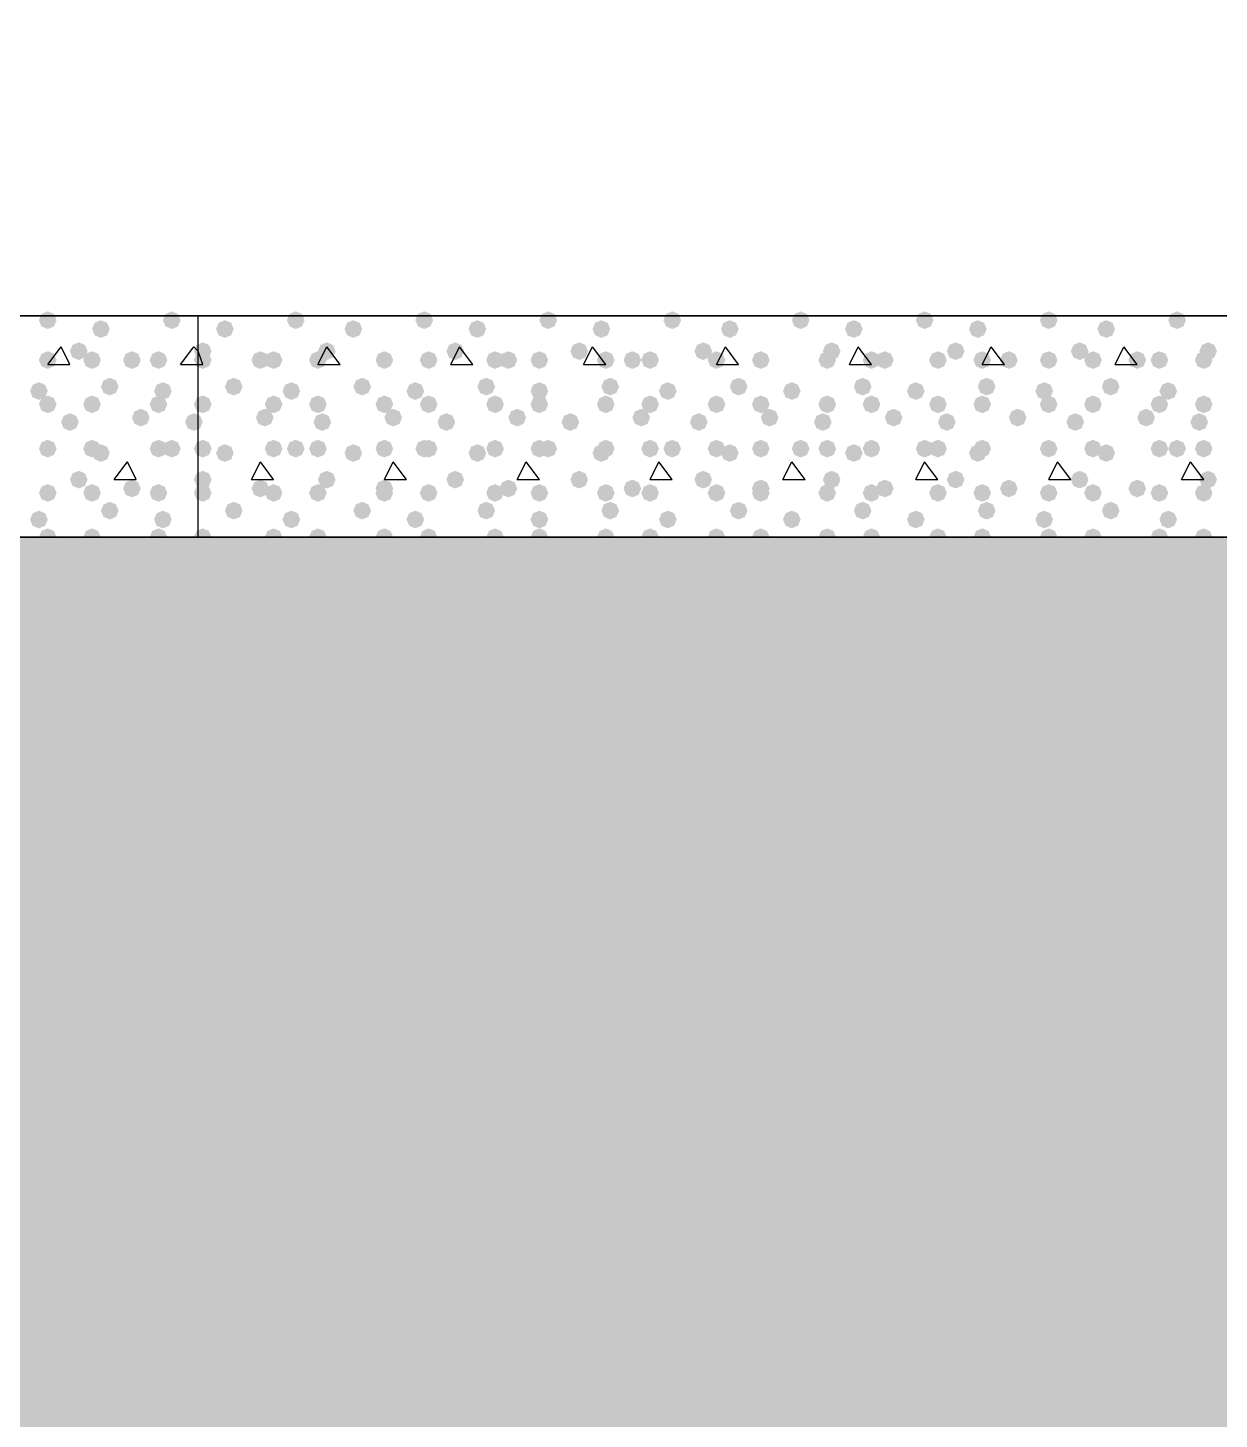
# Model space of a CAD drawing. Header units: millimetres. Extents: x 0 to 420, y 0 to 297.
# Drawn here: x 131.72 to 143.11, y 118.49 to 131.78 of the extents above; entities that cross this region are included whole.
import ezdxf

# ---------------------------------------------------------------- set-up
doc = ezdxf.new("R2010")
doc.units = ezdxf.units.MM
doc.layers.get('0').update_dxf_attribs({"linetype": 'CONTINUOUS'})

msp = doc.modelspace()

# ---------------------------------------------------------------- hatches: boundary and pattern name
at = {"true_color": 0x000007}
for points in [[(131.995333, 128.989667), (131.970463, 128.929871), (131.910667, 128.905), (131.850871, 128.929871), (131.826, 128.989667), (131.850871, 129.049462), (131.910667, 129.074333), (131.970462, 129.049463)], [(132.503333, 128.905), (132.478463, 128.845204), (132.418667, 128.820333), (132.358871, 128.845204), (132.334, 128.905), (132.358871, 128.964796), (132.418667, 128.989667), (132.478462, 128.964796)], [(133.180667, 128.989667), (133.155796, 128.929871), (133.096, 128.905), (133.036204, 128.929871), (133.011333, 128.989667), (133.036204, 129.049462), (133.096, 129.074333), (133.155796, 129.049463)], [(132.291667, 128.693333), (132.266796, 128.633537), (132.207, 128.608667), (132.147204, 128.633537), (132.122333, 128.693333), (132.147204, 128.753129), (132.207, 128.778), (132.266796, 128.753129)], [(131.995333, 128.608667), (131.970463, 128.548871), (131.910667, 128.524), (131.850871, 128.548871), (131.826, 128.608667), (131.850871, 128.668462), (131.910667, 128.693333), (131.970462, 128.668463)], [(132.418667, 128.608667), (132.393796, 128.548871), (132.334, 128.524), (132.274204, 128.548871), (132.249333, 128.608667), (132.274204, 128.668462), (132.334, 128.693333), (132.393796, 128.668463)], [(132.799667, 128.608667), (132.774796, 128.548871), (132.715, 128.524), (132.655204, 128.548871), (132.630333, 128.608667), (132.655204, 128.668462), (132.715, 128.693333), (132.774796, 128.668463)], [(133.053667, 128.608667), (133.028796, 128.548871), (132.969, 128.524), (132.909204, 128.548871), (132.884333, 128.608667), (132.909204, 128.668462), (132.969, 128.693333), (133.028796, 128.668463)], [(131.910667, 128.312333), (131.885796, 128.252537), (131.826, 128.227667), (131.766204, 128.252537), (131.741333, 128.312333), (131.766204, 128.372129), (131.826, 128.397), (131.885796, 128.372129)], [(132.588, 128.354667), (132.563129, 128.294871), (132.503333, 128.27), (132.443537, 128.294871), (132.418667, 128.354667), (132.443537, 128.414462), (132.503333, 128.439333), (132.563129, 128.414463)], [(133.096, 128.312333), (133.071129, 128.252537), (133.011333, 128.227667), (132.951538, 128.252537), (132.926667, 128.312333), (132.951537, 128.372129), (133.011333, 128.397), (133.071129, 128.372129)], [(131.995333, 128.185333), (131.970463, 128.125538), (131.910667, 128.100667), (131.850871, 128.125538), (131.826, 128.185333), (131.850871, 128.245129), (131.910667, 128.27), (131.970462, 128.245129)], [(132.418667, 128.185333), (132.393796, 128.125538), (132.334, 128.100667), (132.274204, 128.125538), (132.249333, 128.185333), (132.274204, 128.245129), (132.334, 128.27), (132.393796, 128.245129)], [(133.053667, 128.185333), (133.028796, 128.125538), (132.969, 128.100667), (132.909204, 128.125538), (132.884333, 128.185333), (132.909204, 128.245129), (132.969, 128.27), (133.028796, 128.245129)], [(132.207, 128.016), (132.182129, 127.956204), (132.122333, 127.931333), (132.062538, 127.956204), (132.037667, 128.016), (132.062537, 128.075796), (132.122333, 128.100667), (132.182129, 128.075796)], [(132.884333, 128.058333), (132.859463, 127.998538), (132.799667, 127.973667), (132.739871, 127.998538), (132.715, 128.058333), (132.739871, 128.118129), (132.799667, 128.143), (132.859462, 128.118129)], [(133.392333, 128.016), (133.367462, 127.956204), (133.307667, 127.931333), (133.247871, 127.956204), (133.223, 128.016), (133.247871, 128.075796), (133.307667, 128.100667), (133.367462, 128.075796)], [(131.995333, 127.762), (131.970463, 127.702204), (131.910667, 127.677333), (131.850871, 127.702204), (131.826, 127.762), (131.850871, 127.821796), (131.910667, 127.846667), (131.970462, 127.821796)], [(131.995333, 127.762), (131.970463, 127.702204), (131.910667, 127.677333), (131.850871, 127.702204), (131.826, 127.762), (131.850871, 127.821796), (131.910667, 127.846667), (131.970462, 127.821796)], [(132.418667, 127.762), (132.393796, 127.702204), (132.334, 127.677333), (132.274204, 127.702204), (132.249333, 127.762), (132.274204, 127.821796), (132.334, 127.846667), (132.393796, 127.821796)], [(132.503333, 127.719667), (132.478463, 127.659871), (132.418667, 127.635), (132.358871, 127.659871), (132.334, 127.719667), (132.358871, 127.779462), (132.418667, 127.804333), (132.478462, 127.779463)], [(133.053667, 127.762), (133.028796, 127.702204), (132.969, 127.677333), (132.909204, 127.702204), (132.884333, 127.762), (132.909204, 127.821796), (132.969, 127.846667), (133.028796, 127.821796)], [(133.180667, 127.762), (133.155796, 127.702204), (133.096, 127.677333), (133.036204, 127.702204), (133.011333, 127.762), (133.036204, 127.821796), (133.096, 127.846667), (133.155796, 127.821796)], [(132.291667, 127.465667), (132.266796, 127.405871), (132.207, 127.381), (132.147204, 127.405871), (132.122333, 127.465667), (132.147204, 127.525462), (132.207, 127.550333), (132.266796, 127.525463)], [(131.995333, 127.338667), (131.970463, 127.278871), (131.910667, 127.254), (131.850871, 127.278871), (131.826, 127.338667), (131.850871, 127.398462), (131.910667, 127.423333), (131.970462, 127.398463)], [(132.418667, 127.338667), (132.393796, 127.278871), (132.334, 127.254), (132.274204, 127.278871), (132.249333, 127.338667), (132.274204, 127.398462), (132.334, 127.423333), (132.393796, 127.398463)], [(132.799667, 127.381), (132.774796, 127.321204), (132.715, 127.296333), (132.655204, 127.321204), (132.630333, 127.381), (132.655204, 127.440796), (132.715, 127.465667), (132.774796, 127.440796)], [(133.053667, 127.338667), (133.028796, 127.278871), (132.969, 127.254), (132.909204, 127.278871), (132.884333, 127.338667), (132.909204, 127.398462), (132.969, 127.423333), (133.028796, 127.398463)], [(132.588, 127.169333), (132.563129, 127.109537), (132.503333, 127.084667), (132.443537, 127.109537), (132.418667, 127.169333), (132.443537, 127.229129), (132.503333, 127.254), (132.563129, 127.229129)], [(131.910667, 127.084667), (131.885796, 127.024871), (131.826, 127), (131.766204, 127.024871), (131.741333, 127.084667), (131.766204, 127.144462), (131.826, 127.169333), (131.885796, 127.144463)], [(133.096, 127.084667), (133.071129, 127.024871), (133.011333, 127), (132.951538, 127.024871), (132.926667, 127.084667), (132.951537, 127.144462), (133.011333, 127.169333), (133.071129, 127.144463)], [(131.995333, 126.915333), (131.970463, 126.855538), (131.910667, 126.830667), (131.850871, 126.855538), (131.826, 126.915333), (131.850871, 126.975129), (131.910667, 127), (131.970462, 126.975129)], [(132.418667, 126.915333), (132.393796, 126.855538), (132.334, 126.830667), (132.274204, 126.855538), (132.249333, 126.915333), (132.274204, 126.975129), (132.334, 127), (132.393796, 126.975129)], [(133.053667, 126.915333), (133.028796, 126.855538), (132.969, 126.830667), (132.909204, 126.855538), (132.884333, 126.915333), (132.909204, 126.975129), (132.969, 127), (133.028796, 126.975129)]]:
    msp.add_hatch(color=0, dxfattribs=at).paths.add_polyline_path(points, flags=0)
at = {"true_color": 0x000008}
for points in [[(133.688667, 128.905), (133.663796, 128.845204), (133.604, 128.820333), (133.544204, 128.845204), (133.519333, 128.905), (133.544204, 128.964796), (133.604, 128.989667), (133.663796, 128.964796)], [(134.366, 128.989667), (134.341129, 128.929871), (134.281333, 128.905), (134.221538, 128.929871), (134.196667, 128.989667), (134.221537, 129.049462), (134.281333, 129.074333), (134.341129, 129.049463)], [(134.916333, 128.905), (134.891462, 128.845204), (134.831667, 128.820333), (134.771871, 128.845204), (134.747, 128.905), (134.771871, 128.964796), (134.831667, 128.989667), (134.891462, 128.964796)], [(135.593667, 128.989667), (135.568796, 128.929871), (135.509, 128.905), (135.449204, 128.929871), (135.424333, 128.989667), (135.449204, 129.049462), (135.509, 129.074333), (135.568796, 129.049463)], [(136.101667, 128.905), (136.076796, 128.845204), (136.017, 128.820333), (135.957204, 128.845204), (135.932333, 128.905), (135.957204, 128.964796), (136.017, 128.989667), (136.076796, 128.964796)], [(136.779, 128.989667), (136.754129, 128.929871), (136.694333, 128.905), (136.634537, 128.929871), (136.609667, 128.989667), (136.634537, 129.049462), (136.694333, 129.074333), (136.754129, 129.049463)], [(137.287, 128.905), (137.262129, 128.845204), (137.202333, 128.820333), (137.142538, 128.845204), (137.117667, 128.905), (137.142537, 128.964796), (137.202333, 128.989667), (137.262129, 128.964796)], [(137.964333, 128.989667), (137.939463, 128.929871), (137.879667, 128.905), (137.819871, 128.929871), (137.795, 128.989667), (137.819871, 129.049462), (137.879667, 129.074333), (137.939462, 129.049463)], [(138.514667, 128.905), (138.489796, 128.845204), (138.43, 128.820333), (138.370204, 128.845204), (138.345333, 128.905), (138.370204, 128.964796), (138.43, 128.989667), (138.489796, 128.964796)], [(139.192, 128.989667), (139.167129, 128.929871), (139.107333, 128.905), (139.047538, 128.929871), (139.022667, 128.989667), (139.047537, 129.049462), (139.107333, 129.074333), (139.167129, 129.049463)], [(139.7, 128.905), (139.675129, 128.845204), (139.615333, 128.820333), (139.555538, 128.845204), (139.530667, 128.905), (139.555537, 128.964796), (139.615333, 128.989667), (139.675129, 128.964796)], [(140.377333, 128.989667), (140.352463, 128.929871), (140.292667, 128.905), (140.232871, 128.929871), (140.208, 128.989667), (140.232871, 129.049462), (140.292667, 129.074333), (140.352462, 129.049463)], [(140.885333, 128.905), (140.860463, 128.845204), (140.800667, 128.820333), (140.740871, 128.845204), (140.716, 128.905), (140.740871, 128.964796), (140.800667, 128.989667), (140.860462, 128.964796)], [(141.562667, 128.989667), (141.537796, 128.929871), (141.478, 128.905), (141.418204, 128.929871), (141.393333, 128.989667), (141.418204, 129.049462), (141.478, 129.074333), (141.537796, 129.049463)], [(142.113, 128.905), (142.088129, 128.845204), (142.028333, 128.820333), (141.968538, 128.845204), (141.943667, 128.905), (141.968537, 128.964796), (142.028333, 128.989667), (142.088129, 128.964796)], [(142.790333, 128.989667), (142.765463, 128.929871), (142.705667, 128.905), (142.645871, 128.929871), (142.621, 128.989667), (142.645871, 129.049462), (142.705667, 129.074333), (142.765462, 129.049463)], [(133.477, 128.693333), (133.452129, 128.633537), (133.392333, 128.608667), (133.332538, 128.633537), (133.307667, 128.693333), (133.332537, 128.753129), (133.392333, 128.778), (133.452129, 128.753129)], [(134.662333, 128.693333), (134.637463, 128.633537), (134.577667, 128.608667), (134.517871, 128.633537), (134.493, 128.693333), (134.517871, 128.753129), (134.577667, 128.778), (134.637462, 128.753129)], [(135.89, 128.693333), (135.865129, 128.633537), (135.805333, 128.608667), (135.745538, 128.633537), (135.720667, 128.693333), (135.745537, 128.753129), (135.805333, 128.778), (135.865129, 128.753129)], [(137.075333, 128.693333), (137.050463, 128.633537), (136.990667, 128.608667), (136.930871, 128.633537), (136.906, 128.693333), (136.930871, 128.753129), (136.990667, 128.778), (137.050462, 128.753129)], [(138.260667, 128.693333), (138.235796, 128.633537), (138.176, 128.608667), (138.116204, 128.633537), (138.091333, 128.693333), (138.116204, 128.753129), (138.176, 128.778), (138.235796, 128.753129)], [(139.488333, 128.693333), (139.463463, 128.633537), (139.403667, 128.608667), (139.343871, 128.633537), (139.319, 128.693333), (139.343871, 128.753129), (139.403667, 128.778), (139.463462, 128.753129)], [(140.673667, 128.693333), (140.648796, 128.633537), (140.589, 128.608667), (140.529204, 128.633537), (140.504333, 128.693333), (140.529204, 128.753129), (140.589, 128.778), (140.648796, 128.753129)], [(141.859, 128.693333), (141.834129, 128.633537), (141.774333, 128.608667), (141.714538, 128.633537), (141.689667, 128.693333), (141.714537, 128.753129), (141.774333, 128.778), (141.834129, 128.753129)], [(143.086667, 128.693333), (143.061796, 128.633537), (143.002, 128.608667), (142.942204, 128.633537), (142.917333, 128.693333), (142.942204, 128.753129), (143.002, 128.778), (143.061796, 128.753129)], [(133.477, 128.608667), (133.452129, 128.548871), (133.392333, 128.524), (133.332538, 128.548871), (133.307667, 128.608667), (133.332537, 128.668462), (133.392333, 128.693333), (133.452129, 128.668463)], [(134.027333, 128.608667), (134.002463, 128.548871), (133.942667, 128.524), (133.882871, 128.548871), (133.858, 128.608667), (133.882871, 128.668462), (133.942667, 128.693333), (134.002462, 128.668463)], [(134.154333, 128.608667), (134.129463, 128.548871), (134.069667, 128.524), (134.009871, 128.548871), (133.985, 128.608667), (134.009871, 128.668462), (134.069667, 128.693333), (134.129462, 128.668463)], [(134.577667, 128.608667), (134.552796, 128.548871), (134.493, 128.524), (134.433204, 128.548871), (134.408333, 128.608667), (134.433204, 128.668462), (134.493, 128.693333), (134.552796, 128.668463)], [(135.212667, 128.608667), (135.187796, 128.548871), (135.128, 128.524), (135.068204, 128.548871), (135.043333, 128.608667), (135.068204, 128.668462), (135.128, 128.693333), (135.187796, 128.668463)], [(135.212667, 128.608667), (135.187796, 128.548871), (135.128, 128.524), (135.068204, 128.548871), (135.043333, 128.608667), (135.068204, 128.668462), (135.128, 128.693333), (135.187796, 128.668463)], [(135.636, 128.608667), (135.611129, 128.548871), (135.551333, 128.524), (135.491537, 128.548871), (135.466667, 128.608667), (135.491537, 128.668462), (135.551333, 128.693333), (135.611129, 128.668463)], [(136.271, 128.608667), (136.246129, 128.548871), (136.186333, 128.524), (136.126538, 128.548871), (136.101667, 128.608667), (136.126537, 128.668462), (136.186333, 128.693333), (136.246129, 128.668463)], [(136.398, 128.608667), (136.373129, 128.548871), (136.313333, 128.524), (136.253537, 128.548871), (136.228667, 128.608667), (136.253537, 128.668462), (136.313333, 128.693333), (136.373129, 128.668463)], [(136.694333, 128.608667), (136.669463, 128.548871), (136.609667, 128.524), (136.549871, 128.548871), (136.525, 128.608667), (136.549871, 128.668462), (136.609667, 128.693333), (136.669462, 128.668463)], [(137.329333, 128.608667), (137.304463, 128.548871), (137.244667, 128.524), (137.184871, 128.548871), (137.16, 128.608667), (137.184871, 128.668462), (137.244667, 128.693333), (137.304462, 128.668463)], [(137.583333, 128.608667), (137.558463, 128.548871), (137.498667, 128.524), (137.438871, 128.548871), (137.414, 128.608667), (137.438871, 128.668462), (137.498667, 128.693333), (137.558462, 128.668463)], [(137.752667, 128.608667), (137.727796, 128.548871), (137.668, 128.524), (137.608204, 128.548871), (137.583333, 128.608667), (137.608204, 128.668462), (137.668, 128.693333), (137.727796, 128.668463)], [(138.387667, 128.608667), (138.362796, 128.548871), (138.303, 128.524), (138.243204, 128.548871), (138.218333, 128.608667), (138.243204, 128.668462), (138.303, 128.693333), (138.362796, 128.668463)], [(138.811, 128.608667), (138.786129, 128.548871), (138.726333, 128.524), (138.666538, 128.548871), (138.641667, 128.608667), (138.666537, 128.668462), (138.726333, 128.693333), (138.786129, 128.668463)], [(138.811, 128.608667), (138.786129, 128.548871), (138.726333, 128.524), (138.666538, 128.548871), (138.641667, 128.608667), (138.666537, 128.668462), (138.726333, 128.693333), (138.786129, 128.668463)], [(139.446, 128.608667), (139.421129, 128.548871), (139.361333, 128.524), (139.301537, 128.548871), (139.276667, 128.608667), (139.301537, 128.668462), (139.361333, 128.693333), (139.421129, 128.668463)], [(139.869333, 128.608667), (139.844463, 128.548871), (139.784667, 128.524), (139.724871, 128.548871), (139.7, 128.608667), (139.724871, 128.668462), (139.784667, 128.693333), (139.844462, 128.668463)], [(139.996333, 128.608667), (139.971463, 128.548871), (139.911667, 128.524), (139.851871, 128.548871), (139.827, 128.608667), (139.851871, 128.668462), (139.911667, 128.693333), (139.971462, 128.668463)], [(140.504333, 128.608667), (140.479463, 128.548871), (140.419667, 128.524), (140.359871, 128.548871), (140.335, 128.608667), (140.359871, 128.668462), (140.419667, 128.693333), (140.479462, 128.668463)], [(140.927667, 128.608667), (140.902796, 128.548871), (140.843, 128.524), (140.783204, 128.548871), (140.758333, 128.608667), (140.783204, 128.668462), (140.843, 128.693333), (140.902796, 128.668463)], [(141.181667, 128.608667), (141.156796, 128.548871), (141.097, 128.524), (141.037204, 128.548871), (141.012333, 128.608667), (141.037204, 128.668462), (141.097, 128.693333), (141.156796, 128.668463)], [(141.562667, 128.608667), (141.537796, 128.548871), (141.478, 128.524), (141.418204, 128.548871), (141.393333, 128.608667), (141.418204, 128.668462), (141.478, 128.693333), (141.537796, 128.668463)], [(141.986, 128.608667), (141.961129, 128.548871), (141.901333, 128.524), (141.841538, 128.548871), (141.816667, 128.608667), (141.841537, 128.668462), (141.901333, 128.693333), (141.961129, 128.668463)], [(142.409333, 128.608667), (142.384463, 128.548871), (142.324667, 128.524), (142.264871, 128.548871), (142.24, 128.608667), (142.264871, 128.668462), (142.324667, 128.693333), (142.384462, 128.668463)], [(142.621, 128.608667), (142.596129, 128.548871), (142.536333, 128.524), (142.476538, 128.548871), (142.451667, 128.608667), (142.476537, 128.668462), (142.536333, 128.693333), (142.596129, 128.668463)], [(143.044333, 128.608667), (143.019463, 128.548871), (142.959667, 128.524), (142.899871, 128.548871), (142.875, 128.608667), (142.899871, 128.668462), (142.959667, 128.693333), (143.019462, 128.668463)], [(133.773333, 128.354667), (133.748463, 128.294871), (133.688667, 128.27), (133.628871, 128.294871), (133.604, 128.354667), (133.628871, 128.414462), (133.688667, 128.439333), (133.748462, 128.414463)], [(134.323667, 128.312333), (134.298796, 128.252537), (134.239, 128.227667), (134.179204, 128.252537), (134.154333, 128.312333), (134.179204, 128.372129), (134.239, 128.397), (134.298796, 128.372129)], [(135.001, 128.354667), (134.976129, 128.294871), (134.916333, 128.27), (134.856538, 128.294871), (134.831667, 128.354667), (134.856537, 128.414462), (134.916333, 128.439333), (134.976129, 128.414463)], [(135.509, 128.312333), (135.484129, 128.252537), (135.424333, 128.227667), (135.364537, 128.252537), (135.339667, 128.312333), (135.364537, 128.372129), (135.424333, 128.397), (135.484129, 128.372129)], [(136.186333, 128.354667), (136.161463, 128.294871), (136.101667, 128.27), (136.041871, 128.294871), (136.017, 128.354667), (136.041871, 128.414462), (136.101667, 128.439333), (136.161462, 128.414463)], [(136.694333, 128.312333), (136.669463, 128.252537), (136.609667, 128.227667), (136.549871, 128.252537), (136.525, 128.312333), (136.549871, 128.372129), (136.609667, 128.397), (136.669462, 128.372129)], [(137.371667, 128.354667), (137.346796, 128.294871), (137.287, 128.27), (137.227204, 128.294871), (137.202333, 128.354667), (137.227204, 128.414462), (137.287, 128.439333), (137.346796, 128.414463)], [(137.922, 128.312333), (137.897129, 128.252537), (137.837333, 128.227667), (137.777538, 128.252537), (137.752667, 128.312333), (137.777537, 128.372129), (137.837333, 128.397), (137.897129, 128.372129)], [(138.599333, 128.354667), (138.574463, 128.294871), (138.514667, 128.27), (138.454871, 128.294871), (138.43, 128.354667), (138.454871, 128.414462), (138.514667, 128.439333), (138.574462, 128.414463)], [(139.107333, 128.312333), (139.082462, 128.252537), (139.022667, 128.227667), (138.962871, 128.252537), (138.938, 128.312333), (138.962871, 128.372129), (139.022667, 128.397), (139.082462, 128.372129)], [(139.784667, 128.354667), (139.759796, 128.294871), (139.7, 128.27), (139.640204, 128.294871), (139.615333, 128.354667), (139.640204, 128.414462), (139.7, 128.439333), (139.759796, 128.414463)], [(140.292667, 128.312333), (140.267796, 128.252537), (140.208, 128.227667), (140.148204, 128.252537), (140.123333, 128.312333), (140.148204, 128.372129), (140.208, 128.397), (140.267796, 128.372129)], [(140.97, 128.354667), (140.945129, 128.294871), (140.885333, 128.27), (140.825538, 128.294871), (140.800667, 128.354667), (140.825537, 128.414462), (140.885333, 128.439333), (140.945129, 128.414463)], [(141.520333, 128.312333), (141.495463, 128.252537), (141.435667, 128.227667), (141.375871, 128.252537), (141.351, 128.312333), (141.375871, 128.372129), (141.435667, 128.397), (141.495462, 128.372129)], [(142.155333, 128.354667), (142.130463, 128.294871), (142.070667, 128.27), (142.010871, 128.294871), (141.986, 128.354667), (142.010871, 128.414462), (142.070667, 128.439333), (142.130462, 128.414463)], [(142.705667, 128.312333), (142.680796, 128.252537), (142.621, 128.227667), (142.561204, 128.252537), (142.536333, 128.312333), (142.561204, 128.372129), (142.621, 128.397), (142.680796, 128.372129)], [(133.477, 128.185333), (133.452129, 128.125538), (133.392333, 128.100667), (133.332538, 128.125538), (133.307667, 128.185333), (133.332537, 128.245129), (133.392333, 128.27), (133.452129, 128.245129)], [(134.154333, 128.185333), (134.129463, 128.125538), (134.069667, 128.100667), (134.009871, 128.125538), (133.985, 128.185333), (134.009871, 128.245129), (134.069667, 128.27), (134.129462, 128.245129)], [(134.577667, 128.185333), (134.552796, 128.125538), (134.493, 128.100667), (134.433204, 128.125538), (134.408333, 128.185333), (134.433204, 128.245129), (134.493, 128.27), (134.552796, 128.245129)], [(135.212667, 128.185333), (135.187796, 128.125538), (135.128, 128.100667), (135.068204, 128.125538), (135.043333, 128.185333), (135.068204, 128.245129), (135.128, 128.27), (135.187796, 128.245129)], [(135.636, 128.185333), (135.611129, 128.125538), (135.551333, 128.100667), (135.491537, 128.125538), (135.466667, 128.185333), (135.491537, 128.245129), (135.551333, 128.27), (135.611129, 128.245129)], [(136.271, 128.185333), (136.246129, 128.125538), (136.186333, 128.100667), (136.126538, 128.125538), (136.101667, 128.185333), (136.126537, 128.245129), (136.186333, 128.27), (136.246129, 128.245129)], [(136.694333, 128.185333), (136.669463, 128.125538), (136.609667, 128.100667), (136.549871, 128.125538), (136.525, 128.185333), (136.549871, 128.245129), (136.609667, 128.27), (136.669462, 128.245129)], [(137.329333, 128.185333), (137.304463, 128.125538), (137.244667, 128.100667), (137.184871, 128.125538), (137.16, 128.185333), (137.184871, 128.245129), (137.244667, 128.27), (137.304462, 128.245129)], [(137.752667, 128.185333), (137.727796, 128.125538), (137.668, 128.100667), (137.608204, 128.125538), (137.583333, 128.185333), (137.608204, 128.245129), (137.668, 128.27), (137.727796, 128.245129)], [(138.387667, 128.185333), (138.362796, 128.125538), (138.303, 128.100667), (138.243204, 128.125538), (138.218333, 128.185333), (138.243204, 128.245129), (138.303, 128.27), (138.362796, 128.245129)], [(138.811, 128.185333), (138.786129, 128.125538), (138.726333, 128.100667), (138.666538, 128.125538), (138.641667, 128.185333), (138.666537, 128.245129), (138.726333, 128.27), (138.786129, 128.245129)], [(139.446, 128.185333), (139.421129, 128.125538), (139.361333, 128.100667), (139.301537, 128.125538), (139.276667, 128.185333), (139.301537, 128.245129), (139.361333, 128.27), (139.421129, 128.245129)], [(139.869333, 128.185333), (139.844463, 128.125538), (139.784667, 128.100667), (139.724871, 128.125538), (139.7, 128.185333), (139.724871, 128.245129), (139.784667, 128.27), (139.844462, 128.245129)], [(140.504333, 128.185333), (140.479463, 128.125538), (140.419667, 128.100667), (140.359871, 128.125538), (140.335, 128.185333), (140.359871, 128.245129), (140.419667, 128.27), (140.479462, 128.245129)], [(140.927667, 128.185333), (140.902796, 128.125538), (140.843, 128.100667), (140.783204, 128.125538), (140.758333, 128.185333), (140.783204, 128.245129), (140.843, 128.27), (140.902796, 128.245129)], [(141.562667, 128.185333), (141.537796, 128.125538), (141.478, 128.100667), (141.418204, 128.125538), (141.393333, 128.185333), (141.418204, 128.245129), (141.478, 128.27), (141.537796, 128.245129)], [(141.986, 128.185333), (141.961129, 128.125538), (141.901333, 128.100667), (141.841538, 128.125538), (141.816667, 128.185333), (141.841537, 128.245129), (141.901333, 128.27), (141.961129, 128.245129)], [(142.621, 128.185333), (142.596129, 128.125538), (142.536333, 128.100667), (142.476538, 128.125538), (142.451667, 128.185333), (142.476537, 128.245129), (142.536333, 128.27), (142.596129, 128.245129)], [(143.044333, 128.185333), (143.019463, 128.125538), (142.959667, 128.100667), (142.899871, 128.125538), (142.875, 128.185333), (142.899871, 128.245129), (142.959667, 128.27), (143.019462, 128.245129)], [(134.069667, 128.058333), (134.044796, 127.998538), (133.985, 127.973667), (133.925204, 127.998538), (133.900333, 128.058333), (133.925204, 128.118129), (133.985, 128.143), (134.044796, 128.118129)], [(134.62, 128.016), (134.595129, 127.956204), (134.535333, 127.931333), (134.475538, 127.956204), (134.450667, 128.016), (134.475537, 128.075796), (134.535333, 128.100667), (134.595129, 128.075796)], [(135.297333, 128.058333), (135.272463, 127.998538), (135.212667, 127.973667), (135.152871, 127.998538), (135.128, 128.058333), (135.152871, 128.118129), (135.212667, 128.143), (135.272462, 128.118129)], [(135.805333, 128.016), (135.780463, 127.956204), (135.720667, 127.931333), (135.660871, 127.956204), (135.636, 128.016), (135.660871, 128.075796), (135.720667, 128.100667), (135.780462, 128.075796)], [(136.482667, 128.058333), (136.457796, 127.998538), (136.398, 127.973667), (136.338204, 127.998538), (136.313333, 128.058333), (136.338204, 128.118129), (136.398, 128.143), (136.457796, 128.118129)], [(136.990667, 128.016), (136.965796, 127.956204), (136.906, 127.931333), (136.846204, 127.956204), (136.821333, 128.016), (136.846204, 128.075796), (136.906, 128.100667), (136.965796, 128.075796)], [(137.668, 128.058333), (137.643129, 127.998538), (137.583333, 127.973667), (137.523537, 127.998538), (137.498667, 128.058333), (137.523537, 128.118129), (137.583333, 128.143), (137.643129, 128.118129)], [(138.218333, 128.016), (138.193463, 127.956204), (138.133667, 127.931333), (138.073871, 127.956204), (138.049, 128.016), (138.073871, 128.075796), (138.133667, 128.100667), (138.193462, 128.075796)], [(138.895667, 128.058333), (138.870796, 127.998538), (138.811, 127.973667), (138.751204, 127.998538), (138.726333, 128.058333), (138.751204, 128.118129), (138.811, 128.143), (138.870796, 128.118129)], [(139.403667, 128.016), (139.378796, 127.956204), (139.319, 127.931333), (139.259204, 127.956204), (139.234333, 128.016), (139.259204, 128.075796), (139.319, 128.100667), (139.378796, 128.075796)], [(140.081, 128.058333), (140.056129, 127.998538), (139.996333, 127.973667), (139.936538, 127.998538), (139.911667, 128.058333), (139.936537, 128.118129), (139.996333, 128.143), (140.056129, 128.118129)], [(140.589, 128.016), (140.564129, 127.956204), (140.504333, 127.931333), (140.444538, 127.956204), (140.419667, 128.016), (140.444537, 128.075796), (140.504333, 128.100667), (140.564129, 128.075796)], [(141.266333, 128.058333), (141.241463, 127.998538), (141.181667, 127.973667), (141.121871, 127.998538), (141.097, 128.058333), (141.121871, 128.118129), (141.181667, 128.143), (141.241462, 128.118129)], [(141.816667, 128.016), (141.791796, 127.956204), (141.732, 127.931333), (141.672204, 127.956204), (141.647333, 128.016), (141.672204, 128.075796), (141.732, 128.100667), (141.791796, 128.075796)], [(142.494, 128.058333), (142.469129, 127.998538), (142.409333, 127.973667), (142.349538, 127.998538), (142.324667, 128.058333), (142.349537, 128.118129), (142.409333, 128.143), (142.469129, 128.118129)], [(143.002, 128.016), (142.977129, 127.956204), (142.917333, 127.931333), (142.857538, 127.956204), (142.832667, 128.016), (142.857537, 128.075796), (142.917333, 128.100667), (142.977129, 128.075796)], [(133.477, 127.762), (133.452129, 127.702204), (133.392333, 127.677333), (133.332538, 127.702204), (133.307667, 127.762), (133.332537, 127.821796), (133.392333, 127.846667), (133.452129, 127.821796)], [(133.688667, 127.719667), (133.663796, 127.659871), (133.604, 127.635), (133.544204, 127.659871), (133.519333, 127.719667), (133.544204, 127.779462), (133.604, 127.804333), (133.663796, 127.779463)], [(134.154333, 127.762), (134.129463, 127.702204), (134.069667, 127.677333), (134.009871, 127.702204), (133.985, 127.762), (134.009871, 127.821796), (134.069667, 127.846667), (134.129462, 127.821796)], [(134.366, 127.762), (134.341129, 127.702204), (134.281333, 127.677333), (134.221538, 127.702204), (134.196667, 127.762), (134.221537, 127.821796), (134.281333, 127.846667), (134.341129, 127.821796)], [(134.577667, 127.762), (134.552796, 127.702204), (134.493, 127.677333), (134.433204, 127.702204), (134.408333, 127.762), (134.433204, 127.821796), (134.493, 127.846667), (134.552796, 127.821796)], [(134.916333, 127.719667), (134.891462, 127.659871), (134.831667, 127.635), (134.771871, 127.659871), (134.747, 127.719667), (134.771871, 127.779462), (134.831667, 127.804333), (134.891462, 127.779463)], [(135.212667, 127.762), (135.187796, 127.702204), (135.128, 127.677333), (135.068204, 127.702204), (135.043333, 127.762), (135.068204, 127.821796), (135.128, 127.846667), (135.187796, 127.821796)], [(135.593667, 127.762), (135.568796, 127.702204), (135.509, 127.677333), (135.449204, 127.702204), (135.424333, 127.762), (135.449204, 127.821796), (135.509, 127.846667), (135.568796, 127.821796)], [(135.636, 127.762), (135.611129, 127.702204), (135.551333, 127.677333), (135.491537, 127.702204), (135.466667, 127.762), (135.491537, 127.821796), (135.551333, 127.846667), (135.611129, 127.821796)], [(136.101667, 127.719667), (136.076796, 127.659871), (136.017, 127.635), (135.957204, 127.659871), (135.932333, 127.719667), (135.957204, 127.779462), (136.017, 127.804333), (136.076796, 127.779463)], [(136.271, 127.762), (136.246129, 127.702204), (136.186333, 127.677333), (136.126538, 127.702204), (136.101667, 127.762), (136.126537, 127.821796), (136.186333, 127.846667), (136.246129, 127.821796)], [(136.694333, 127.762), (136.669463, 127.702204), (136.609667, 127.677333), (136.549871, 127.702204), (136.525, 127.762), (136.549871, 127.821796), (136.609667, 127.846667), (136.669462, 127.821796)], [(136.779, 127.762), (136.754129, 127.702204), (136.694333, 127.677333), (136.634537, 127.702204), (136.609667, 127.762), (136.634537, 127.821796), (136.694333, 127.846667), (136.754129, 127.821796)], [(137.287, 127.719667), (137.262129, 127.659871), (137.202333, 127.635), (137.142538, 127.659871), (137.117667, 127.719667), (137.142537, 127.779462), (137.202333, 127.804333), (137.262129, 127.779463)], [(137.329333, 127.762), (137.304463, 127.702204), (137.244667, 127.677333), (137.184871, 127.702204), (137.16, 127.762), (137.184871, 127.821796), (137.244667, 127.846667), (137.304462, 127.821796)], [(137.752667, 127.762), (137.727796, 127.702204), (137.668, 127.677333), (137.608204, 127.702204), (137.583333, 127.762), (137.608204, 127.821796), (137.668, 127.846667), (137.727796, 127.821796)], [(137.964333, 127.762), (137.939463, 127.702204), (137.879667, 127.677333), (137.819871, 127.702204), (137.795, 127.762), (137.819871, 127.821796), (137.879667, 127.846667), (137.939462, 127.821796)], [(138.387667, 127.762), (138.362796, 127.702204), (138.303, 127.677333), (138.243204, 127.702204), (138.218333, 127.762), (138.243204, 127.821796), (138.303, 127.846667), (138.362796, 127.821796)], [(138.514667, 127.719667), (138.489796, 127.659871), (138.43, 127.635), (138.370204, 127.659871), (138.345333, 127.719667), (138.370204, 127.779462), (138.43, 127.804333), (138.489796, 127.779463)], [(138.811, 127.762), (138.786129, 127.702204), (138.726333, 127.677333), (138.666538, 127.702204), (138.641667, 127.762), (138.666537, 127.821796), (138.726333, 127.846667), (138.786129, 127.821796)], [(139.192, 127.762), (139.167129, 127.702204), (139.107333, 127.677333), (139.047538, 127.702204), (139.022667, 127.762), (139.047537, 127.821796), (139.107333, 127.846667), (139.167129, 127.821796)], [(139.446, 127.762), (139.421129, 127.702204), (139.361333, 127.677333), (139.301537, 127.702204), (139.276667, 127.762), (139.301537, 127.821796), (139.361333, 127.846667), (139.421129, 127.821796)], [(139.7, 127.719667), (139.675129, 127.659871), (139.615333, 127.635), (139.555538, 127.659871), (139.530667, 127.719667), (139.555537, 127.779462), (139.615333, 127.804333), (139.675129, 127.779463)], [(139.869333, 127.762), (139.844463, 127.702204), (139.784667, 127.677333), (139.724871, 127.702204), (139.7, 127.762), (139.724871, 127.821796), (139.784667, 127.846667), (139.844462, 127.821796)], [(140.377333, 127.762), (140.352463, 127.702204), (140.292667, 127.677333), (140.232871, 127.702204), (140.208, 127.762), (140.232871, 127.821796), (140.292667, 127.846667), (140.352462, 127.821796)], [(140.504333, 127.762), (140.479463, 127.702204), (140.419667, 127.677333), (140.359871, 127.702204), (140.335, 127.762), (140.359871, 127.821796), (140.419667, 127.846667), (140.479462, 127.821796)], [(140.885333, 127.719667), (140.860463, 127.659871), (140.800667, 127.635), (140.740871, 127.659871), (140.716, 127.719667), (140.740871, 127.779462), (140.800667, 127.804333), (140.860462, 127.779463)], [(140.927667, 127.762), (140.902796, 127.702204), (140.843, 127.677333), (140.783204, 127.702204), (140.758333, 127.762), (140.783204, 127.821796), (140.843, 127.846667), (140.902796, 127.821796)], [(141.562667, 127.762), (141.537796, 127.702204), (141.478, 127.677333), (141.418204, 127.702204), (141.393333, 127.762), (141.418204, 127.821796), (141.478, 127.846667), (141.537796, 127.821796)], [(141.562667, 127.762), (141.537796, 127.702204), (141.478, 127.677333), (141.418204, 127.702204), (141.393333, 127.762), (141.418204, 127.821796), (141.478, 127.846667), (141.537796, 127.821796)], [(141.986, 127.762), (141.961129, 127.702204), (141.901333, 127.677333), (141.841538, 127.702204), (141.816667, 127.762), (141.841537, 127.821796), (141.901333, 127.846667), (141.961129, 127.821796)], [(142.113, 127.719667), (142.088129, 127.659871), (142.028333, 127.635), (141.968538, 127.659871), (141.943667, 127.719667), (141.968537, 127.779462), (142.028333, 127.804333), (142.088129, 127.779463)], [(142.621, 127.762), (142.596129, 127.702204), (142.536333, 127.677333), (142.476538, 127.702204), (142.451667, 127.762), (142.476537, 127.821796), (142.536333, 127.846667), (142.596129, 127.821796)], [(142.790333, 127.762), (142.765463, 127.702204), (142.705667, 127.677333), (142.645871, 127.702204), (142.621, 127.762), (142.645871, 127.821796), (142.705667, 127.846667), (142.765462, 127.821796)], [(143.044333, 127.762), (143.019463, 127.702204), (142.959667, 127.677333), (142.899871, 127.702204), (142.875, 127.762), (142.899871, 127.821796), (142.959667, 127.846667), (143.019462, 127.821796)], [(133.477, 127.465667), (133.452129, 127.405871), (133.392333, 127.381), (133.332538, 127.405871), (133.307667, 127.465667), (133.332537, 127.525462), (133.392333, 127.550333), (133.452129, 127.525463)], [(134.662333, 127.465667), (134.637463, 127.405871), (134.577667, 127.381), (134.517871, 127.405871), (134.493, 127.465667), (134.517871, 127.525462), (134.577667, 127.550333), (134.637462, 127.525463)], [(135.89, 127.465667), (135.865129, 127.405871), (135.805333, 127.381), (135.745538, 127.405871), (135.720667, 127.465667), (135.745537, 127.525462), (135.805333, 127.550333), (135.865129, 127.525463)], [(137.075333, 127.465667), (137.050463, 127.405871), (136.990667, 127.381), (136.930871, 127.405871), (136.906, 127.465667), (136.930871, 127.525462), (136.990667, 127.550333), (137.050462, 127.525463)], [(138.260667, 127.465667), (138.235796, 127.405871), (138.176, 127.381), (138.116204, 127.405871), (138.091333, 127.465667), (138.116204, 127.525462), (138.176, 127.550333), (138.235796, 127.525463)], [(139.488333, 127.465667), (139.463463, 127.405871), (139.403667, 127.381), (139.343871, 127.405871), (139.319, 127.465667), (139.343871, 127.525462), (139.403667, 127.550333), (139.463462, 127.525463)], [(140.673667, 127.465667), (140.648796, 127.405871), (140.589, 127.381), (140.529204, 127.405871), (140.504333, 127.465667), (140.529204, 127.525462), (140.589, 127.550333), (140.648796, 127.525463)], [(141.859, 127.465667), (141.834129, 127.405871), (141.774333, 127.381), (141.714538, 127.405871), (141.689667, 127.465667), (141.714537, 127.525462), (141.774333, 127.550333), (141.834129, 127.525463)], [(143.086667, 127.465667), (143.061796, 127.405871), (143.002, 127.381), (142.942204, 127.405871), (142.917333, 127.465667), (142.942204, 127.525462), (143.002, 127.550333), (143.061796, 127.525463)], [(133.477, 127.338667), (133.452129, 127.278871), (133.392333, 127.254), (133.332538, 127.278871), (133.307667, 127.338667), (133.332537, 127.398462), (133.392333, 127.423333), (133.452129, 127.398463)], [(134.027333, 127.381), (134.002463, 127.321204), (133.942667, 127.296333), (133.882871, 127.321204), (133.858, 127.381), (133.882871, 127.440796), (133.942667, 127.465667), (134.002462, 127.440796)], [(134.154333, 127.338667), (134.129463, 127.278871), (134.069667, 127.254), (134.009871, 127.278871), (133.985, 127.338667), (134.009871, 127.398462), (134.069667, 127.423333), (134.129462, 127.398463)], [(134.577667, 127.338667), (134.552796, 127.278871), (134.493, 127.254), (134.433204, 127.278871), (134.408333, 127.338667), (134.433204, 127.398462), (134.493, 127.423333), (134.552796, 127.398463)], [(135.212667, 127.381), (135.187796, 127.321204), (135.128, 127.296333), (135.068204, 127.321204), (135.043333, 127.381), (135.068204, 127.440796), (135.128, 127.465667), (135.187796, 127.440796)], [(135.212667, 127.338667), (135.187796, 127.278871), (135.128, 127.254), (135.068204, 127.278871), (135.043333, 127.338667), (135.068204, 127.398462), (135.128, 127.423333), (135.187796, 127.398463)], [(135.636, 127.338667), (135.611129, 127.278871), (135.551333, 127.254), (135.491537, 127.278871), (135.466667, 127.338667), (135.491537, 127.398462), (135.551333, 127.423333), (135.611129, 127.398463)], [(136.271, 127.338667), (136.246129, 127.278871), (136.186333, 127.254), (136.126538, 127.278871), (136.101667, 127.338667), (136.126537, 127.398462), (136.186333, 127.423333), (136.246129, 127.398463)], [(136.398, 127.381), (136.373129, 127.321204), (136.313333, 127.296333), (136.253537, 127.321204), (136.228667, 127.381), (136.253537, 127.440796), (136.313333, 127.465667), (136.373129, 127.440796)], [(136.694333, 127.338667), (136.669463, 127.278871), (136.609667, 127.254), (136.549871, 127.278871), (136.525, 127.338667), (136.549871, 127.398462), (136.609667, 127.423333), (136.669462, 127.398463)], [(137.329333, 127.338667), (137.304463, 127.278871), (137.244667, 127.254), (137.184871, 127.278871), (137.16, 127.338667), (137.184871, 127.398462), (137.244667, 127.423333), (137.304462, 127.398463)], [(137.583333, 127.381), (137.558463, 127.321204), (137.498667, 127.296333), (137.438871, 127.321204), (137.414, 127.381), (137.438871, 127.440796), (137.498667, 127.465667), (137.558462, 127.440796)], [(137.752667, 127.338667), (137.727796, 127.278871), (137.668, 127.254), (137.608204, 127.278871), (137.583333, 127.338667), (137.608204, 127.398462), (137.668, 127.423333), (137.727796, 127.398463)], [(138.387667, 127.338667), (138.362796, 127.278871), (138.303, 127.254), (138.243204, 127.278871), (138.218333, 127.338667), (138.243204, 127.398462), (138.303, 127.423333), (138.362796, 127.398463)], [(138.811, 127.381), (138.786129, 127.321204), (138.726333, 127.296333), (138.666538, 127.321204), (138.641667, 127.381), (138.666537, 127.440796), (138.726333, 127.465667), (138.786129, 127.440796)], [(138.811, 127.338667), (138.786129, 127.278871), (138.726333, 127.254), (138.666538, 127.278871), (138.641667, 127.338667), (138.666537, 127.398462), (138.726333, 127.423333), (138.786129, 127.398463)], [(139.446, 127.338667), (139.421129, 127.278871), (139.361333, 127.254), (139.301537, 127.278871), (139.276667, 127.338667), (139.301537, 127.398462), (139.361333, 127.423333), (139.421129, 127.398463)], [(139.869333, 127.338667), (139.844463, 127.278871), (139.784667, 127.254), (139.724871, 127.278871), (139.7, 127.338667), (139.724871, 127.398462), (139.784667, 127.423333), (139.844462, 127.398463)], [(139.996333, 127.381), (139.971463, 127.321204), (139.911667, 127.296333), (139.851871, 127.321204), (139.827, 127.381), (139.851871, 127.440796), (139.911667, 127.465667), (139.971462, 127.440796)], [(140.504333, 127.338667), (140.479463, 127.278871), (140.419667, 127.254), (140.359871, 127.278871), (140.335, 127.338667), (140.359871, 127.398462), (140.419667, 127.423333), (140.479462, 127.398463)], [(140.927667, 127.338667), (140.902796, 127.278871), (140.843, 127.254), (140.783204, 127.278871), (140.758333, 127.338667), (140.783204, 127.398462), (140.843, 127.423333), (140.902796, 127.398463)], [(141.181667, 127.381), (141.156796, 127.321204), (141.097, 127.296333), (141.037204, 127.321204), (141.012333, 127.381), (141.037204, 127.440796), (141.097, 127.465667), (141.156796, 127.440796)], [(141.562667, 127.338667), (141.537796, 127.278871), (141.478, 127.254), (141.418204, 127.278871), (141.393333, 127.338667), (141.418204, 127.398462), (141.478, 127.423333), (141.537796, 127.398463)], [(141.986, 127.338667), (141.961129, 127.278871), (141.901333, 127.254), (141.841538, 127.278871), (141.816667, 127.338667), (141.841537, 127.398462), (141.901333, 127.423333), (141.961129, 127.398463)], [(142.409333, 127.381), (142.384463, 127.321204), (142.324667, 127.296333), (142.264871, 127.321204), (142.24, 127.381), (142.264871, 127.440796), (142.324667, 127.465667), (142.384462, 127.440796)], [(142.621, 127.338667), (142.596129, 127.278871), (142.536333, 127.254), (142.476538, 127.278871), (142.451667, 127.338667), (142.476537, 127.398462), (142.536333, 127.423333), (142.596129, 127.398463)], [(143.044333, 127.338667), (143.019463, 127.278871), (142.959667, 127.254), (142.899871, 127.278871), (142.875, 127.338667), (142.899871, 127.398462), (142.959667, 127.423333), (143.019462, 127.398463)], [(133.773333, 127.169333), (133.748463, 127.109537), (133.688667, 127.084667), (133.628871, 127.109537), (133.604, 127.169333), (133.628871, 127.229129), (133.688667, 127.254), (133.748462, 127.229129)], [(135.001, 127.169333), (134.976129, 127.109537), (134.916333, 127.084667), (134.856538, 127.109537), (134.831667, 127.169333), (134.856537, 127.229129), (134.916333, 127.254), (134.976129, 127.229129)], [(136.186333, 127.169333), (136.161463, 127.109537), (136.101667, 127.084667), (136.041871, 127.109537), (136.017, 127.169333), (136.041871, 127.229129), (136.101667, 127.254), (136.161462, 127.229129)], [(137.371667, 127.169333), (137.346796, 127.109537), (137.287, 127.084667), (137.227204, 127.109537), (137.202333, 127.169333), (137.227204, 127.229129), (137.287, 127.254), (137.346796, 127.229129)], [(138.599333, 127.169333), (138.574463, 127.109537), (138.514667, 127.084667), (138.454871, 127.109537), (138.43, 127.169333), (138.454871, 127.229129), (138.514667, 127.254), (138.574462, 127.229129)], [(139.784667, 127.169333), (139.759796, 127.109537), (139.7, 127.084667), (139.640204, 127.109537), (139.615333, 127.169333), (139.640204, 127.229129), (139.7, 127.254), (139.759796, 127.229129)], [(140.97, 127.169333), (140.945129, 127.109537), (140.885333, 127.084667), (140.825538, 127.109537), (140.800667, 127.169333), (140.825537, 127.229129), (140.885333, 127.254), (140.945129, 127.229129)], [(142.155333, 127.169333), (142.130463, 127.109537), (142.070667, 127.084667), (142.010871, 127.109537), (141.986, 127.169333), (142.010871, 127.229129), (142.070667, 127.254), (142.130462, 127.229129)], [(134.323667, 127.084667), (134.298796, 127.024871), (134.239, 127), (134.179204, 127.024871), (134.154333, 127.084667), (134.179204, 127.144462), (134.239, 127.169333), (134.298796, 127.144463)], [(135.509, 127.084667), (135.484129, 127.024871), (135.424333, 127), (135.364537, 127.024871), (135.339667, 127.084667), (135.364537, 127.144462), (135.424333, 127.169333), (135.484129, 127.144463)], [(136.694333, 127.084667), (136.669463, 127.024871), (136.609667, 127), (136.549871, 127.024871), (136.525, 127.084667), (136.549871, 127.144462), (136.609667, 127.169333), (136.669462, 127.144463)], [(137.922, 127.084667), (137.897129, 127.024871), (137.837333, 127), (137.777538, 127.024871), (137.752667, 127.084667), (137.777537, 127.144462), (137.837333, 127.169333), (137.897129, 127.144463)], [(139.107333, 127.084667), (139.082462, 127.024871), (139.022667, 127), (138.962871, 127.024871), (138.938, 127.084667), (138.962871, 127.144462), (139.022667, 127.169333), (139.082462, 127.144463)], [(140.292667, 127.084667), (140.267796, 127.024871), (140.208, 127), (140.148204, 127.024871), (140.123333, 127.084667), (140.148204, 127.144462), (140.208, 127.169333), (140.267796, 127.144463)], [(141.520333, 127.084667), (141.495463, 127.024871), (141.435667, 127), (141.375871, 127.024871), (141.351, 127.084667), (141.375871, 127.144462), (141.435667, 127.169333), (141.495462, 127.144463)], [(142.705667, 127.084667), (142.680796, 127.024871), (142.621, 127), (142.561204, 127.024871), (142.536333, 127.084667), (142.561204, 127.144462), (142.621, 127.169333), (142.680796, 127.144463)], [(133.477, 126.915333), (133.452129, 126.855538), (133.392333, 126.830667), (133.332538, 126.855538), (133.307667, 126.915333), (133.332537, 126.975129), (133.392333, 127), (133.452129, 126.975129)], [(134.154333, 126.915333), (134.129463, 126.855538), (134.069667, 126.830667), (134.009871, 126.855538), (133.985, 126.915333), (134.009871, 126.975129), (134.069667, 127), (134.129462, 126.975129)], [(134.577667, 126.915333), (134.552796, 126.855538), (134.493, 126.830667), (134.433204, 126.855538), (134.408333, 126.915333), (134.433204, 126.975129), (134.493, 127), (134.552796, 126.975129)], [(135.212667, 126.915333), (135.187796, 126.855538), (135.128, 126.830667), (135.068204, 126.855538), (135.043333, 126.915333), (135.068204, 126.975129), (135.128, 127), (135.187796, 126.975129)], [(135.636, 126.915333), (135.611129, 126.855538), (135.551333, 126.830667), (135.491537, 126.855538), (135.466667, 126.915333), (135.491537, 126.975129), (135.551333, 127), (135.611129, 126.975129)], [(136.271, 126.915333), (136.246129, 126.855538), (136.186333, 126.830667), (136.126538, 126.855538), (136.101667, 126.915333), (136.126537, 126.975129), (136.186333, 127), (136.246129, 126.975129)], [(136.694333, 126.915333), (136.669463, 126.855538), (136.609667, 126.830667), (136.549871, 126.855538), (136.525, 126.915333), (136.549871, 126.975129), (136.609667, 127), (136.669462, 126.975129)], [(137.329333, 126.915333), (137.304463, 126.855538), (137.244667, 126.830667), (137.184871, 126.855538), (137.16, 126.915333), (137.184871, 126.975129), (137.244667, 127), (137.304462, 126.975129)], [(137.752667, 126.915333), (137.727796, 126.855538), (137.668, 126.830667), (137.608204, 126.855538), (137.583333, 126.915333), (137.608204, 126.975129), (137.668, 127), (137.727796, 126.975129)], [(138.387667, 126.915333), (138.362796, 126.855538), (138.303, 126.830667), (138.243204, 126.855538), (138.218333, 126.915333), (138.243204, 126.975129), (138.303, 127), (138.362796, 126.975129)], [(138.811, 126.915333), (138.786129, 126.855538), (138.726333, 126.830667), (138.666538, 126.855538), (138.641667, 126.915333), (138.666537, 126.975129), (138.726333, 127), (138.786129, 126.975129)], [(139.446, 126.915333), (139.421129, 126.855538), (139.361333, 126.830667), (139.301537, 126.855538), (139.276667, 126.915333), (139.301537, 126.975129), (139.361333, 127), (139.421129, 126.975129)], [(139.869333, 126.915333), (139.844463, 126.855538), (139.784667, 126.830667), (139.724871, 126.855538), (139.7, 126.915333), (139.724871, 126.975129), (139.784667, 127), (139.844462, 126.975129)], [(140.504333, 126.915333), (140.479463, 126.855538), (140.419667, 126.830667), (140.359871, 126.855538), (140.335, 126.915333), (140.359871, 126.975129), (140.419667, 127), (140.479462, 126.975129)], [(140.927667, 126.915333), (140.902796, 126.855538), (140.843, 126.830667), (140.783204, 126.855538), (140.758333, 126.915333), (140.783204, 126.975129), (140.843, 127), (140.902796, 126.975129)], [(141.562667, 126.915333), (141.537796, 126.855538), (141.478, 126.830667), (141.418204, 126.855538), (141.393333, 126.915333), (141.418204, 126.975129), (141.478, 127), (141.537796, 126.975129)], [(141.986, 126.915333), (141.961129, 126.855538), (141.901333, 126.830667), (141.841538, 126.855538), (141.816667, 126.915333), (141.841537, 126.975129), (141.901333, 127), (141.961129, 126.975129)], [(142.621, 126.915333), (142.596129, 126.855538), (142.536333, 126.830667), (142.476538, 126.855538), (142.451667, 126.915333), (142.476537, 126.975129), (142.536333, 127), (142.596129, 126.975129)], [(143.044333, 126.915333), (143.019463, 126.855538), (142.959667, 126.830667), (142.899871, 126.855538), (142.875, 126.915333), (142.899871, 126.975129), (142.959667, 127), (143.019462, 126.975129)]]:
    msp.add_hatch(color=0, dxfattribs=at).paths.add_polyline_path(points, flags=0)
h = msp.add_hatch(color=0, dxfattribs=at)
h.paths.add_polyline_path([(194.775667, 126.915333), (33.401, 126.915333), (194.775667, 107.865333)], flags=0)
h.paths.add_polyline_path([(33.401, 126.915333), (194.775667, 107.865333), (33.401, 107.865333)], flags=0)

# ---------------------------------------------------------------- linework, layer by layer
at = {"color": 0, "true_color": 0x000007}
for points in [[(32.342667, 126.915333), (32.342667, 150.241), (380.576667, 150.241), (380.576667, 126.915333), (218.101333, 126.915333), (218.101333, 105.748667), (194.775667, 105.748667), (194.775667, 126.915333)], [(32.342667, 126.915333), (32.342667, 150.241), (380.576667, 150.241), (380.576667, 126.915333), (218.101333, 126.915333), (218.101333, 105.748667), (194.775667, 105.748667), (194.775667, 126.915333)], [(131.233333, 129.032), (131.233333, 126.915333), (133.35, 126.915333), (133.35, 129.032)]]:
    msp.add_lwpolyline(points, close=True, dxfattribs=at)
at = {"color": 0, "true_color": 0x0000fd}
msp.add_lwpolyline([(215.984667, 129.032), (378.46, 129.032), (378.46, 148.124333), (34.459333, 148.124333), (34.459333, 129.032), (196.934667, 129.032), (196.934667, 107.865333), (215.984667, 107.865333)], close=True, dxfattribs=at)
at = {"color": 0, "true_color": 0x000007}
for points in [[(152.4, 129.032), (133.35, 129.032)], [(131.910667, 128.566333), (132.037667, 128.735667)], [(132.122333, 128.566333), (132.037667, 128.735667)], [(133.180667, 128.566333), (133.307667, 128.735667)], [(133.35, 128.693333), (133.307667, 128.735667)], [(131.910667, 128.566333), (132.122333, 128.566333)], [(133.180667, 128.566333), (133.35, 128.566333)], [(132.545667, 127.465667), (132.672667, 127.635)], [(132.757333, 127.465667), (132.672667, 127.635)], [(132.545667, 127.465667), (132.757333, 127.465667)], [(133.35, 126.915333), (152.4, 126.915333)]]:
    msp.add_lwpolyline(points, dxfattribs=at)
at = {"color": 0, "true_color": 0x000008}
for points in [[(134.493, 128.566333), (134.577667, 128.735667)], [(134.704667, 128.566333), (134.577667, 128.735667)], [(135.763, 128.566333), (135.847667, 128.735667)], [(135.974667, 128.566333), (135.847667, 128.735667)], [(137.033, 128.566333), (137.117667, 128.735667)], [(137.244667, 128.566333), (137.117667, 128.735667)], [(138.303, 128.566333), (138.387667, 128.735667)], [(138.514667, 128.566333), (138.387667, 128.735667)], [(139.573, 128.566333), (139.657667, 128.735667)], [(139.784667, 128.566333), (139.657667, 128.735667)], [(140.843, 128.566333), (140.927667, 128.735667)], [(141.054667, 128.566333), (140.927667, 128.735667)], [(142.113, 128.566333), (142.197667, 128.735667)], [(142.324667, 128.566333), (142.197667, 128.735667)], [(133.392333, 128.566333), (133.35, 128.693333)], [(133.35, 128.566333), (133.392333, 128.566333)], [(134.493, 128.566333), (134.704667, 128.566333)], [(135.763, 128.566333), (135.974667, 128.566333)], [(137.033, 128.566333), (137.244667, 128.566333)], [(138.303, 128.566333), (138.514667, 128.566333)], [(139.573, 128.566333), (139.784667, 128.566333)], [(140.843, 128.566333), (141.054667, 128.566333)], [(142.113, 128.566333), (142.324667, 128.566333)], [(133.858, 127.465667), (133.942667, 127.635)], [(134.069667, 127.465667), (133.942667, 127.635)], [(135.128, 127.465667), (135.212667, 127.635)], [(135.339667, 127.465667), (135.212667, 127.635)], [(136.398, 127.465667), (136.482667, 127.635)], [(136.609667, 127.465667), (136.482667, 127.635)], [(137.668, 127.465667), (137.752667, 127.635)], [(137.879667, 127.465667), (137.752667, 127.635)], [(138.938, 127.465667), (139.022667, 127.635)], [(139.149667, 127.465667), (139.022667, 127.635)], [(140.208, 127.465667), (140.292667, 127.635)], [(140.419667, 127.465667), (140.292667, 127.635)], [(141.478, 127.465667), (141.562667, 127.635)], [(141.689667, 127.465667), (141.562667, 127.635)], [(142.748, 127.465667), (142.832667, 127.635)], [(142.959667, 127.465667), (142.832667, 127.635)], [(133.858, 127.465667), (134.069667, 127.465667)], [(135.128, 127.465667), (135.339667, 127.465667)], [(136.398, 127.465667), (136.609667, 127.465667)], [(137.668, 127.465667), (137.879667, 127.465667)], [(138.938, 127.465667), (139.149667, 127.465667)], [(140.208, 127.465667), (140.419667, 127.465667)], [(141.478, 127.465667), (141.689667, 127.465667)], [(142.748, 127.465667), (142.959667, 127.465667)]]:
    msp.add_lwpolyline(points, dxfattribs=at)
msp.add_lwpolyline([(194.775667, 126.915333), (33.401, 126.915333), (194.775667, 107.865333)], close=True, dxfattribs=at)

doc.saveas('drawing.dxf')
